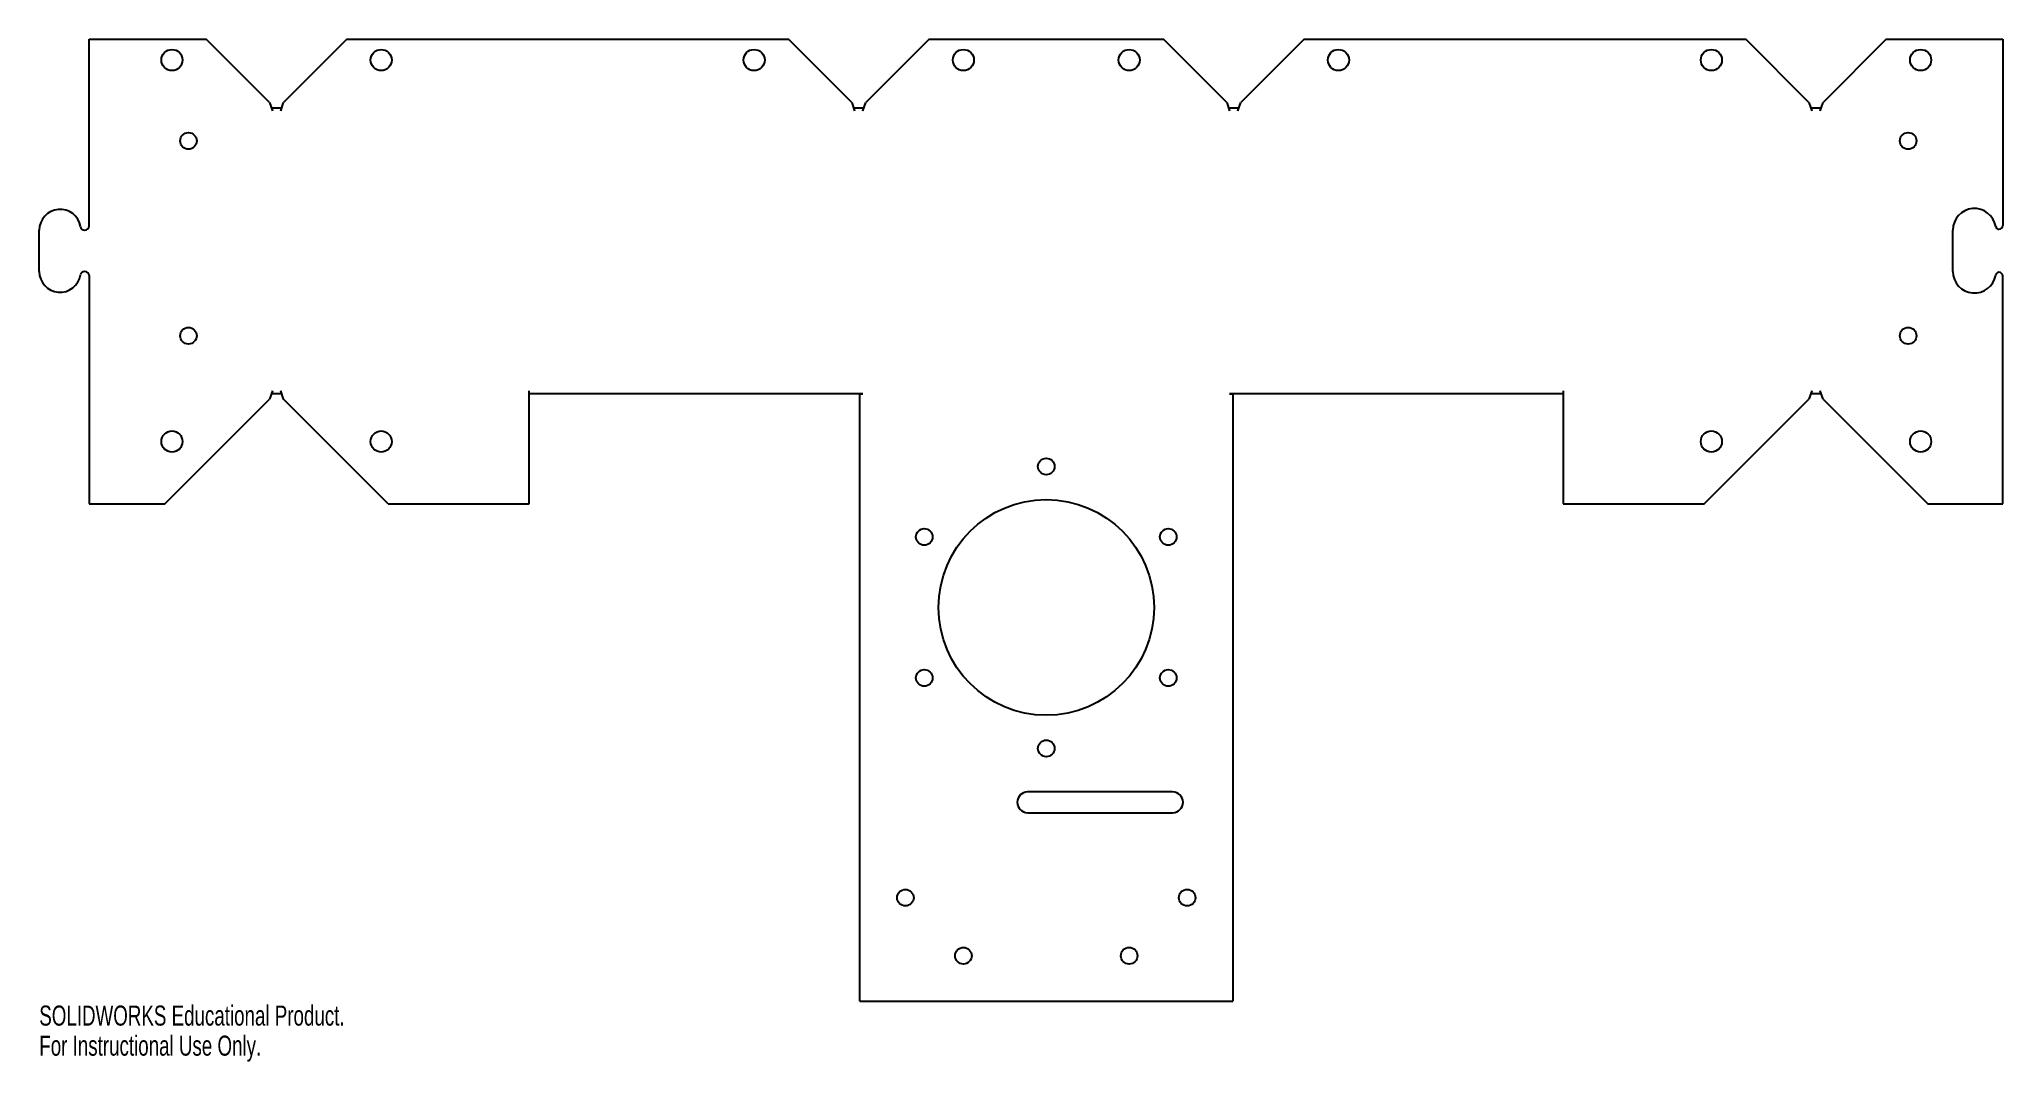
# Model space of a CAD drawing. Header units: millimetres. Extents: x -243 to 231, y -110 to 137.
import ezdxf

# ---------------------------------------------------------------- set-up
doc = ezdxf.new("R2010")
doc.units = ezdxf.units.MM
doc.styles.add('SLDTEXTSTYLE0', font='TXT', dxfattribs={"width": 0.7})

msp = doc.modelspace()

# ---------------------------------------------------------------- linework, layer by layer
at = {"color": 7, "linetype": 'Continuous', "lineweight": 25}
for p, q in [((-231.02, 137.02), (-202.72, 137.02)), ((-231.02, 92.02), (-231.02, 137.02)), ((-187.47, 121.77), (-202.72, 137.02)), ((-168.8, 137.02), (-184.05, 121.77)), ((-168.8, 137.02), (-62.21, 137.02)), ((-46.96, 121.77), (-62.21, 137.02)), ((-28.29, 137.02), (-43.55, 121.77)), ((-28.29, 137.02), (28.29, 137.02)), ((43.55, 121.77), (28.29, 137.02)), ((62.21, 137.02), (46.96, 121.77)), ((62.21, 137.02), (168.8, 137.02)), ((184.05, 121.77), (168.8, 137.02)), ((202.72, 137.02), (187.47, 121.77)), ((202.72, 137.02), (230.82, 137.02)), ((230.82, 137.02), (230.82, 92.12)), ((-187.47, 121.77), (-186.76, 119.77)), ((-186.76, 120.52), (-184.76, 120.52)), ((-186.76, 119.77), (-186.76, 120.52)), ((-184.76, 119.77), (-184.05, 121.77)), ((-184.76, 120.52), (-184.76, 119.77)), ((-46.96, 121.77), (-46.25, 119.77)), ((-46.25, 120.52), (-44.25, 120.52)), ((-46.25, 119.77), (-46.25, 120.52)), ((-44.25, 119.77), (-43.55, 121.77)), ((-44.25, 120.52), (-44.25, 119.77)), ((43.55, 121.77), (44.25, 119.77)), ((44.25, 120.52), (46.25, 120.52)), ((44.25, 119.77), (44.25, 120.52)), ((46.25, 119.77), (46.96, 121.77)), ((46.25, 120.52), (46.25, 119.77)), ((184.05, 121.77), (184.76, 119.77)), ((184.76, 120.52), (186.76, 120.52)), ((184.76, 119.77), (184.76, 120.52)), ((186.76, 119.77), (187.47, 121.77)), ((186.76, 120.52), (186.76, 119.77)), ((-243.02, 81.02), (-243.02, 91.02)), ((-232.11, 91.02), (-232.02, 91.02)), ((218.8, 81.02), (218.8, 91.02)), ((229.92, 91.22), (229.92, 91.22)), ((-232.02, 81.02), (-232.11, 81.02)), ((229.92, 80.82), (229.92, 80.82)), ((-231.02, 80.02), (-231.02, 25.01)), ((230.82, 25.01), (230.82, 79.92)), ((-186.76, 52.26), (-187.47, 50.26)), ((-186.76, 51.52), (-186.76, 52.26)), ((-184.76, 52.26), (-184.76, 51.52)), ((-184.05, 50.26), (-184.76, 52.26)), ((-124.76, 25.01), (-124.76, 52.27)), ((-124.76, 52.27), (-124.76, 52.27)), ((-124.76, 51.52), (-124.76, 52.27)), ((124.76, 52.27), (124.76, 51.52)), ((124.76, 52.27), (124.76, 52.27)), ((124.76, 52.27), (124.76, 25.01)), ((184.76, 52.26), (184.05, 50.26)), ((184.76, 51.52), (184.76, 52.26)), ((186.76, 52.26), (186.76, 51.52)), ((187.47, 50.26), (186.76, 52.26)), ((-212.72, 25.01), (-187.47, 50.26)), ((-184.76, 51.52), (-186.76, 51.52)), ((-158.8, 25.01), (-184.05, 50.26)), ((-44.25, 51.52), (-124.76, 51.52)), ((-45, 51.51), (-44.25, 51.51)), ((-45, -95), (-45, 51.51)), ((-44.25, 51.51), (-44.25, 51.52)), ((124.76, 51.52), (44.25, 51.52)), ((44.25, 51.52), (44.25, 51.51)), ((44.25, 51.51), (45, 51.51)), ((45, 51.51), (45, -95)), ((158.8, 25.01), (184.05, 50.26)), ((186.76, 51.52), (184.76, 51.52)), ((187.47, 50.26), (212.72, 25.01)), ((-231.02, 25.01), (-212.72, 25.01)), ((-158.8, 25.01), (-124.76, 25.01)), ((124.76, 25.01), (158.8, 25.01)), ((212.72, 25.01), (230.82, 25.01)), ((30.5, -44.5), (-4.5, -44.5)), ((-4.5, -49.5), (30.5, -49.5)), ((-45, -95), (45, -95))]:
    msp.add_line(p, q, dxfattribs=at)
for centre, radius in [((-211.01, 132.02), 2.55), ((-160.51, 132.02), 2.55), ((-70.51, 132.02), 2.55), ((-20, 132.02), 2.55), ((20, 132.02), 2.55), ((70.51, 132.02), 2.55), ((160.51, 132.02), 2.55), ((211.01, 132.02), 2.55), ((-207.02, 112.52), 2), ((208, 112.52), 2), ((-207.02, 65.52), 2), ((208, 65.52), 2), ((-211.01, 40.01), 2.55), ((-160.51, 40.01), 2.55), ((160.51, 40.01), 2.55), ((211.01, 40.01), 2.55), ((0, 34), 2), ((0, 0), 26), ((-29.44, 17), 2), ((29.44, 17), 2), ((-29.44, -17), 2), ((29.44, -17), 2), ((0, -34), 2), ((-34, -70), 2), ((34, -70), 2), ((-20, -84), 2), ((20, -84), 2)]:
    msp.add_circle(centre, radius, dxfattribs=at)
for centre, radius, start, end in [((-238.02, 91.02), 5, 9.5941, 180), ((224, 91.02), 5.2, 9.5941, 180), ((-232.11, 92.02), 1, 189.5941, 270), ((-232.02, 92.02), 1, 270, 0), ((229.92, 92.02), 0.8, 189.5941, 270), ((229.92, 92.12), 0.9, 270, 0), ((-238.02, 81.02), 5, 180, 350.4059), ((-232.11, 80.02), 1, 90, 170.4059), ((-232.02, 80.02), 1, 0, 90), ((224, 81.02), 5.2, 180, 350.4059), ((229.92, 80.02), 0.8, 90, 170.4059), ((229.92, 79.92), 0.9, 0, 90), ((-4.5, -47), 2.5, 90, 270), ((30.5, -47), 2.5, 270, 90)]:
    msp.add_arc(centre, radius, start, end, dxfattribs=at)

# ---------------------------------------------------------------- texts
at = {"color": 7, "linetype": 'Continuous', "char_height": 4.8336, "attachment_point": 1, "style": 'SLDTEXTSTYLE0'}
for s, insert in [('SOLIDWORKS Educational Product.', (-243.02, -96.02)), ('For Instructional Use Only.', (-243.02, -103.27))]:
    msp.add_mtext(s, dxfattribs=dict(at, insert=insert))

doc.saveas('drawing.dxf')
